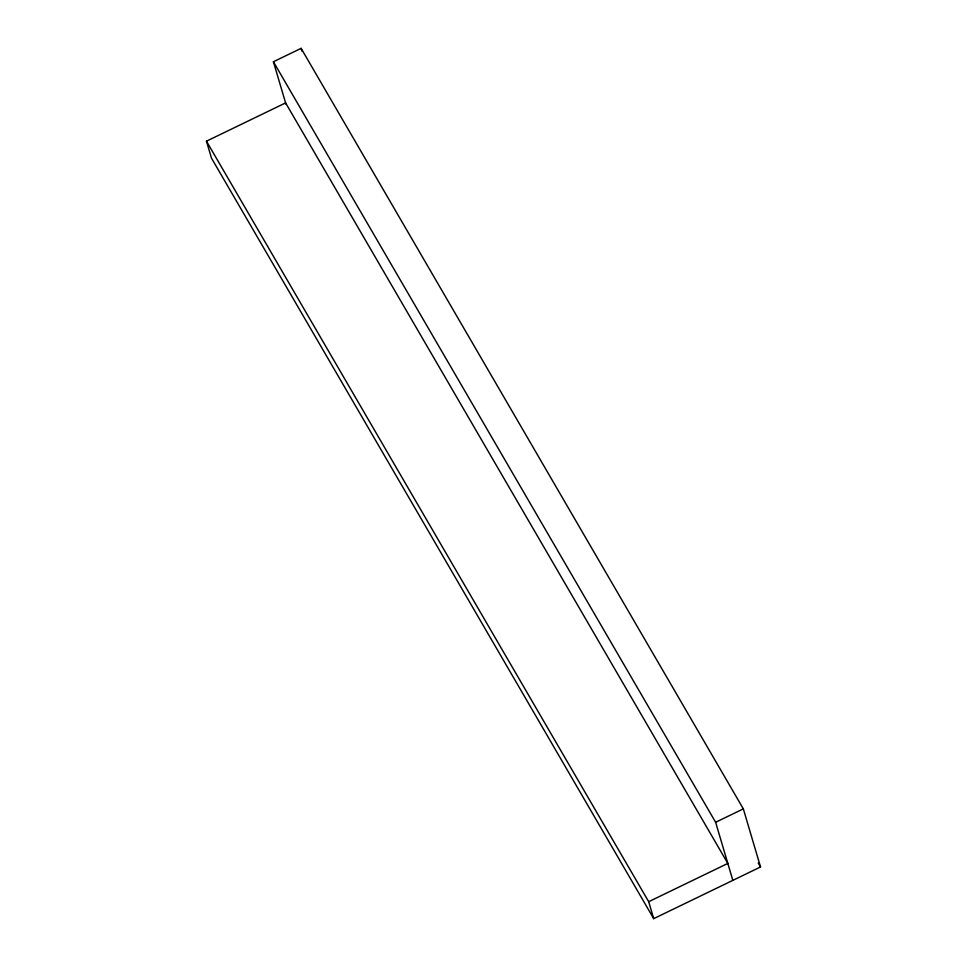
<?xml version="1.0" encoding="UTF-8"?>
<svg xmlns="http://www.w3.org/2000/svg" width="967" height="967" viewBox="0 0 967 967"><rect width="100%" height="100%" fill="white"/><g stroke="black" fill="none" stroke-linecap="round" stroke-linejoin="round"><path stroke-width="1.45" d="M286.002 104.255L273.407 61.755L301.112 48.35L743.333 808.871L760.533 866.964L653.704 918.65L211.483 158.129L206.467 141.182L285.603 102.901L727.825 863.422L648.688 901.703L653.704 918.65M732.841 880.369L715.628 822.276L743.333 808.871M758.261 863.048L760.533 866.964M273.407 61.755L715.628 822.276M206.467 141.182L648.688 901.703M301.112 48.35L301.946 51.178"/></g></svg>
